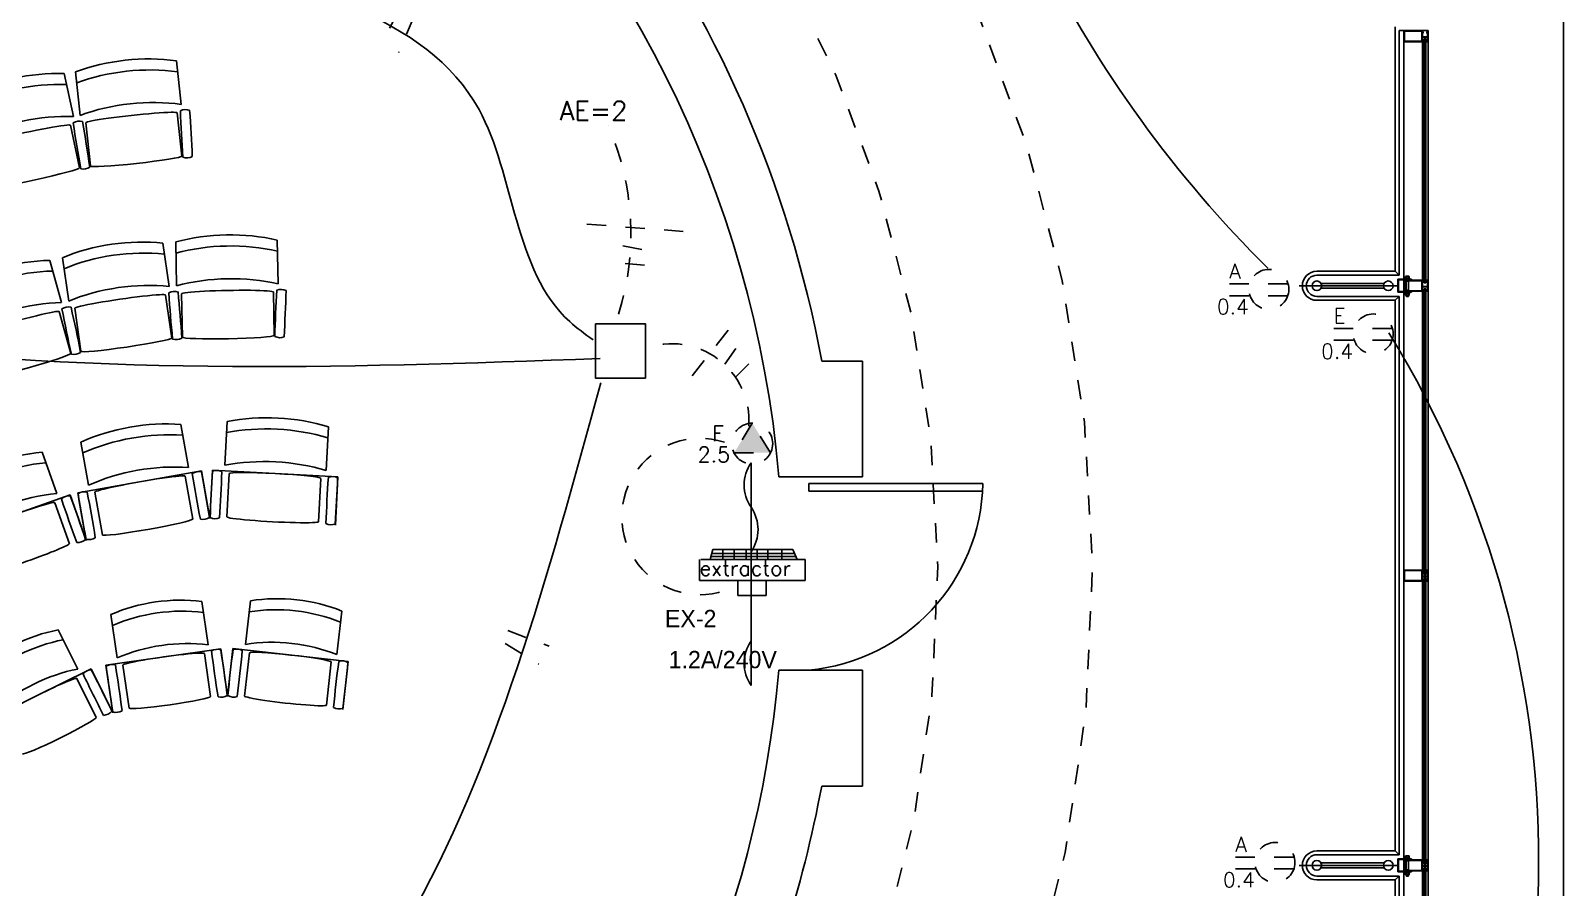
# Model space of a CAD drawing. Extents: x 622.2 to 679, y 643.6 to 685.6.
# Drawn here: x 641.46 to 649.39, y 662.3 to 666.74 of the extents above; entities that cross this region are included whole.
import ezdxf

# ---------------------------------------------------------------- set-up
doc = ezdxf.new("R2010")
doc.units = 0
doc.header["$LTSCALE"] = 0.5
doc.header["$MEASUREMENT"] = 0
doc.linetypes.add('HIDDEN', pattern=[0.375, 0.25, -0.125])
doc.linetypes.add('HIDDEN2', pattern=[0.1875, 0.125, -0.0625])
for name, color, linetype in [('ALUMBRADO', 6, 'CONTINUOUS'), ('butacas', 1, 'CONTINUOUS'), ('CONTROL', 5, 'CONTINUOUS'), ('paredes', 1, 'CONTINUOUS'), ('pisoplanta', 1, 'CONTINUOUS'), ('PROYECCIONES', 6, 'HIDDEN'), ('PUERTAS', 1, 'CONTINUOUS'), ('texturas', 6, 'CONTINUOUS'), ('TOMAS', 4, 'HIDDEN2'), ('UNIFILAR', 1, 'CONTINUOUS'), ('ventanas', 1, 'CONTINUOUS'), ('vidrio', 6, 'CONTINUOUS')]:
    doc.layers.add(name, color=color, linetype=linetype)
doc.styles.add('romans', font='romans.shx')

# ---------------------------------------------------------------- blocks, each defined once
blk = doc.blocks.new('apoymuro-cortina')
at = {"layer": 'vidrio', "color": 1, "linetype": 'Continuous'}
for p, q in [((0, 0), (-0.0989, 0)), ((0, -0.0574), (0, 0)), ((-0.125, -0.0006), (-0.125, -0.0568)), ((-0.1193, 0), (-0.1244, 0)), ((-0.1244, -0.0574), (-0.1193, -0.0574)), ((-0.122, -0.0096), (-0.122, -0.0032)), ((-0.122, -0.032), (-0.122, -0.0134)), ((-0.0962, -0.032), (-0.122, -0.032)), ((-0.122, -0.0348), (-0.0962, -0.0348)), ((-0.122, -0.044), (-0.122, -0.0348)), ((-0.122, -0.0542), (-0.122, -0.0478)), ((-0.1213, -0.0026), (-0.1199, -0.0026)), ((-0.1199, -0.0102), (-0.1213, -0.0102)), ((-0.1213, -0.0128), (-0.1193, -0.0128)), ((-0.1193, -0.0447), (-0.1213, -0.0447)), ((-0.1213, -0.0472), (-0.1199, -0.0472)), ((-0.1199, -0.0549), (-0.1213, -0.0549)), ((-0.1199, -0.0026), (-0.1199, -0.0038)), ((-0.1199, -0.0089), (-0.1199, -0.0102)), ((-0.1199, -0.0472), (-0.1199, -0.0485)), ((-0.1199, -0.0536), (-0.1199, -0.0549)), ((-0.1186, -0.0038), (-0.1186, -0.0006)), ((-0.1186, -0.0121), (-0.1186, -0.0089)), ((-0.1186, -0.0485), (-0.1186, -0.0453)), ((-0.1186, -0.0568), (-0.1186, -0.0536)), ((-0.0995, -0.0006), (-0.0995, -0.0038)), ((-0.0995, -0.0089), (-0.0995, -0.0121)), ((-0.0995, -0.0453), (-0.0995, -0.0485)), ((-0.0995, -0.0536), (-0.0995, -0.0568)), ((-0.0989, -0.0128), (-0.0968, -0.0128)), ((-0.0968, -0.0447), (-0.0989, -0.0447)), ((-0.0989, -0.0574), (-0.0938, -0.0574)), ((-0.0982, -0.0026), (-0.0968, -0.0026)), ((-0.0982, -0.0038), (-0.0982, -0.0026)), ((-0.0982, -0.0102), (-0.0982, -0.0089)), ((-0.0968, -0.0102), (-0.0982, -0.0102)), ((-0.0982, -0.0472), (-0.0968, -0.0472)), ((-0.0982, -0.0485), (-0.0982, -0.0472)), ((-0.0982, -0.0549), (-0.0982, -0.0536)), ((-0.0968, -0.0549), (-0.0982, -0.0549)), ((-0.0962, -0.0032), (-0.0962, -0.0096)), ((-0.0962, -0.0134), (-0.0962, -0.032)), ((-0.0962, -0.0348), (-0.0962, -0.044)), ((-0.0962, -0.0478), (-0.0962, -0.0542)), ((-0.0938, -0.0574), (0, -0.0574)), ((-0.0931, -0.0033), (-0.0931, -0.0541)), ((-0.0036, -0.0028), (-0.0926, -0.0028)), ((-0.0926, -0.0546), (-0.0036, -0.0546)), ((-0.0031, -0.0541), (-0.0031, -0.0033))]:
    blk.add_line(p, q, dxfattribs=at)
at = {"layer": 'vidrio', "linetype": 'Continuous'}
for p, q in [((-0.0397, 0.0015), (-0.0397, 0.0051)), ((-0.0397, 0.0051), (0.0307, 0.0051)), ((0.0272, 0.0015), (-0.0397, 0.0015)), ((-0.0318, 0.0056), (-0.0318, 0.0075)), ((-0.0318, 0.0075), (-0.0055, 0.0075)), ((-0.0055, 0.0056), (-0.0318, 0.0056)), ((-0.0087, 0.0103), (-0.0287, 0.0103)), ((-0.0287, 0.0103), (-0.0287, 0.0078)), ((-0.0287, 0.0078), (-0.0087, 0.0078)), ((-0.0283, 0.0111), (-0.0283, 0.0201)), ((-0.026, 0.0207), (-0.0113, 0.0207)), ((-0.0113, 0.0105), (-0.026, 0.0105)), ((-0.0237, 0.0201), (-0.0237, 0.0111)), ((-0.0145, 0.0208), (-0.0228, 0.0208)), ((-0.0137, 0.0111), (-0.0137, 0.0201)), ((-0.009, 0.0201), (-0.009, 0.0111)), ((-0.0087, 0.0078), (-0.0087, 0.0103)), ((-0.0055, 0.0075), (-0.0055, 0.0056)), ((0.0272, -0.0589), (0.0272, 0.0015)), ((0.0307, -0.0625), (0.0307, 0.0051)), ((-0.1052, -0.0438), (-0.1133, -0.0438)), ((-0.0397, -0.0589), (0.0272, -0.0589)), ((-0.0397, -0.0625), (-0.0397, -0.0589)), ((0.0307, -0.0625), (-0.0397, -0.0625)), ((-0.0318, -0.0631), (-0.0318, -0.065)), ((-0.0055, -0.0631), (-0.0318, -0.0631)), ((-0.0318, -0.065), (-0.0055, -0.065)), ((-0.0287, -0.0677), (-0.0287, -0.0652)), ((-0.0287, -0.0652), (-0.0087, -0.0652)), ((-0.0087, -0.0677), (-0.0287, -0.0677)), ((-0.0283, -0.0686), (-0.0283, -0.0775)), ((-0.0113, -0.068), (-0.026, -0.068)), ((-0.026, -0.0782), (-0.0113, -0.0782)), ((-0.0127, -0.0055), (-0.0248, -0.0055)), ((-0.0248, -0.0055), (-0.0248, -0.0516)), ((-0.0248, -0.0516), (-0.0127, -0.0516)), ((-0.0247, -0.083), (-0.0247, -0.0782)), ((-0.0127, -0.0792), (-0.0247, -0.0792)), ((-0.0237, -0.0775), (-0.0237, -0.0686)), ((-0.0145, -0.0783), (-0.0228, -0.0783)), ((-0.0137, -0.0686), (-0.0137, -0.0775)), ((-0.0127, -0.0516), (-0.0127, -0.0055)), ((-0.0127, -0.083), (-0.0127, -0.0782)), ((-0.009, -0.0775), (-0.009, -0.0686)), ((-0.0087, -0.0652), (-0.0087, -0.0677)), ((-0.0055, -0.065), (-0.0055, -0.0631)), ((-0.0127, -0.0811), (-0.0247, -0.0811)), ((-0.0247, -0.083), (-0.0237, -0.0839)), ((-0.0127, -0.083), (-0.0247, -0.083)), ((-0.0136, -0.0839), (-0.0237, -0.0839)), ((-0.0145, -0.0802), (-0.0228, -0.0802)), ((-0.0145, -0.0821), (-0.0228, -0.0821)), ((-0.0187, -0.0838), (-0.0187, -0.0839)), ((-0.0127, -0.083), (-0.0136, -0.0839))]:
    blk.add_line(p, q, dxfattribs=at)
at = {"layer": 'vidrio', "color": 1, "linetype": 'Continuous', "extrusion": (0, 0, -1)}
for centre, major_axis, start_param, end_param in [((-0.0989, -0.0006), (0.000451, -0.000451), 2.356194, 3.926991), ((-0.1244, -0.0006), (0.000451, -0.000451), 2.356194, 3.926991), ((-0.1244, -0.0568), (0.000451, 0.000451), 2.356194, 3.926991), ((-0.1213, -0.0032), (0.000451, -0.000451), 2.356194, 3.926991), ((-0.1213, -0.0096), (0.000451, 0.000451), 2.356194, 3.926991), ((-0.1213, -0.0134), (0.000451, -0.000451), 2.356194, 3.926991), ((-0.1213, -0.044), (0.000451, 0.000451), 2.356194, 3.926991), ((-0.1213, -0.0478), (0.000451, -0.000451), 2.356194, 3.926991), ((-0.1213, -0.0542), (0.000451, 0.000451), 2.356194, 3.926991), ((-0.1193, -0.0038), (0.000451, 0.000451), 2.356194, 3.926991), ((-0.1193, -0.0089), (0.000451, -0.000451), 2.356194, 3.926991), ((-0.1193, -0.0485), (0.000451, 0.000451), 2.356194, 3.926991), ((-0.1193, -0.0536), (0.000451, -0.000451), 2.356194, 3.926991), ((-0.1193, -0.0006), (0.000451, -0.000451), 3.926991, 5.497787), ((-0.1193, -0.0038), (0.000451, -0.000451), -0.785398, 0.785398), ((-0.1193, -0.0089), (0.000451, -0.000451), 3.926991, 5.497787), ((-0.1193, -0.0121), (0.000451, -0.000451), -0.785398, 0.785398), ((-0.1193, -0.0453), (0.000451, -0.000451), 3.926991, 5.497787), ((-0.1193, -0.0485), (0.000451, -0.000451), -0.785398, 0.785398), ((-0.1193, -0.0536), (0.000451, -0.000451), 3.926991, 5.497787), ((-0.1193, -0.0568), (0.000451, -0.000451), -0.785398, 0.785398), ((-0.0989, -0.0038), (0.000451, 0.000451), 2.356194, 3.926991), ((-0.0989, -0.0089), (0.000451, -0.000451), 2.356194, 3.926991), ((-0.0989, -0.0121), (0.000451, 0.000451), 2.356194, 3.926991), ((-0.0989, -0.0453), (0.000451, -0.000451), 2.356194, 3.926991), ((-0.0989, -0.0485), (0.000451, 0.000451), 2.356194, 3.926991), ((-0.0989, -0.0536), (0.000451, -0.000451), 2.356194, 3.926991), ((-0.0989, -0.0568), (0.000451, 0.000451), 2.356194, 3.926991), ((-0.0989, -0.0038), (0.000451, -0.000451), -0.785398, 0.785398), ((-0.0989, -0.0089), (0.000451, -0.000451), 3.926991, 5.497787), ((-0.0989, -0.0485), (0.000451, -0.000451), -0.785398, 0.785398), ((-0.0989, -0.0536), (0.000451, -0.000451), 3.926991, 5.497787), ((-0.0968, -0.0032), (0.000451, 0.000451), 5.497787, 7.068583), ((-0.0968, -0.0096), (0.000451, -0.000451), -0.785398, 0.785398), ((-0.0968, -0.0134), (0.000451, -0.000451), 3.926991, 5.497787), ((-0.0968, -0.044), (0.000451, -0.000451), -0.785398, 0.785398), ((-0.0968, -0.0478), (0.000451, 0.000451), 5.497787, 7.068583), ((-0.0926, -0.0033), (0.000361, 0.000361), 3.926991, 5.497787), ((-0.0926, -0.0541), (0.000361, 0.000361), 2.356194, 3.926991)]:
    blk.add_ellipse(centre, major_axis=major_axis, ratio=1, start_param=start_param, end_param=end_param, dxfattribs=at)
at = {"layer": 'vidrio', "linetype": 'Continuous', "extrusion": (0, 0, -1)}
for centre, major_axis, start_param, end_param in [((-0.026, 0.0161), (0.00325, -0.00325), 3.399063, 4.454918), ((-0.026, 0.0151), (0.00325, -0.00325), 0.257471, 1.313326), ((-0.0187, 0.0004), (0.0144, -0.0144), 3.678281, 4.175701), ((-0.0187, 0.0309), (0.0144, 0.0144), 2.107484, 2.604904), ((-0.0113, 0.0161), (0.00325, -0.00325), 3.399063, 4.454918), ((-0.0113, 0.0151), (0.00325, -0.00325), 0.257471, 1.313326), ((-0.026, -0.0726), (0.00325, 0.00325), 4.96986, 6.025715), ((-0.026, -0.0736), (0.00325, 0.00325), 1.828267, 2.884122), ((-0.0187, -0.0883), (0.0144, 0.0144), 5.249077, 5.746497), ((-0.0187, -0.0578), (0.0144, -0.0144), 0.536688, 1.034108), ((-0.0113, -0.0726), (0.00325, 0.00325), 4.96986, 6.025715), ((-0.0113, -0.0736), (0.00325, 0.00325), 1.828267, 2.884122)]:
    blk.add_ellipse(centre, major_axis=major_axis, ratio=1, start_param=start_param, end_param=end_param, dxfattribs=at)
at = {"layer": 'vidrio', "color": 5, "linetype": 'Continuous', "extrusion": (0, 0, -1)}
for centre, major_axis, start_param, end_param in [((-0.0036, -0.0033), (0.000361, -0.000361), 3.926991, 5.497787), ((-0.0036, -0.0541), (0.000361, 0.000361), 0.785398, 2.356194)]:
    blk.add_ellipse(centre, major_axis=major_axis, ratio=1, start_param=start_param, end_param=end_param, dxfattribs=at)
blk = doc.blocks.new('butacas')
at = {"layer": 'butacas'}
for p, q in [((2.6119, 2.6541), (2.6364, 2.4285)), ((2.0311, 2.5878), (2.0789, 2.366)), ((2.0896, 2.5973), (2.1141, 2.3717)), ((2.6159, 2.3848), (2.6402, 2.1611)), ((2.0631, 2.3204), (2.1105, 2.1005)), ((2.1678, 2.1098), (2.1435, 2.3334)), ((2.5418, 1.7108), (2.5746, 1.4863)), ((2.608, 1.7163), (2.6123, 1.4894)), ((3.1334, 1.7261), (3.1376, 1.4992)), ((1.957, 1.6212), (2.0177, 1.4026)), ((2.022, 1.6349), (2.0547, 1.4104)), ((2.5557, 1.4419), (2.5882, 1.2193)), ((2.6423, 1.2237), (2.6381, 1.4487)), ((3.1133, 1.4575), (3.1174, 1.2326)), ((2.0046, 1.3562), (2.0649, 1.1394)), ((2.118, 1.1506), (2.0855, 1.3733)), ((2.6351, 0.7723), (2.6747, 0.5489)), ((2.8733, 0.7869), (2.8614, 0.5603)), ((3.398, 0.7594), (3.3861, 0.5328)), ((2.1178, 0.6808), (2.1573, 0.4574)), ((1.9172, 0.628), (1.9929, 0.4141)), ((2.101, 0.4182), (2.741, 0.5314)), ((2.6571, 0.5039), (2.6963, 0.2823)), ((2.741, 0.5314), (2.7846, 0.2853)), ((2.7977, 0.5349), (2.7846, 0.2853)), ((2.7977, 0.5349), (3.4468, 0.5009)), ((2.8725, 0.2932), (2.8843, 0.5178)), ((3.3588, 0.4929), (3.347, 0.2683)), ((3.4468, 0.5009), (3.4337, 0.2512)), ((1.4483, 0.1911), (2.0612, 0.4077)), ((2.0612, 0.4077), (2.1445, 0.172)), ((2.101, 0.4182), (2.1445, 0.172)), ((2.2284, 0.1996), (2.1892, 0.4211)), ((1.9829, 0.3668), (2.0579, 0.1547)), ((2.7429, -0.1448), (2.7751, -0.3694)), ((2.9947, -0.141), (2.9693, -0.3664)), ((2.2724, -0.2122), (2.3045, -0.4368)), ((3.4671, -0.1941), (3.4418, -0.4195)), ((2.0006, -0.2914), (2.1014, -0.4946)), ((2.2469, -0.4741), (2.8409, -0.389)), ((2.8409, -0.389), (2.8763, -0.6365)), ((2.9042, -0.388), (2.8763, -0.6365)), ((2.9042, -0.388), (3.5005, -0.455)), ((2.2469, -0.4741), (2.2824, -0.7215)), ((2.3671, -0.6968), (2.3352, -0.474)), ((2.7561, -0.4138), (2.788, -0.6365)), ((2.9646, -0.6338), (2.9897, -0.4102)), ((3.4122, -0.4577), (3.3871, -0.6813)), ((3.5005, -0.455), (3.4726, -0.7035)), ((1.6325, -0.7593), (2.17, -0.4927)), ((2.0973, -0.5427), (2.1972, -0.7443)), ((2.17, -0.4927), (2.2811, -0.7167))]:
    blk.add_line(p, q, dxfattribs=at)
for centre, radius, start, end in [((2.6592, 2.3411), 0.0607, 69.98581, 116.46653), ((9.5835, 2.667), 6.9567, 182.2372, 184.21514), ((-4.2579, 1.8868), 6.9567, 2.2372, 4.21514), ((2.1107, 2.2814), 0.0607, 75.9451, 122.42582), ((8.9637, 3.3245), 6.9567, 188.19649, 190.17443), ((-4.7219, 1.1115), 6.9567, 8.19649, 10.17443), ((2.6664, 2.2128), 0.0607, 249.98581, 296.46653), ((2.1312, 2.1546), 0.0607, 255.9451, 302.42582), ((2.6007, 1.3998), 0.0607, 71.44592, 117.92664), ((9.5144, 1.9021), 6.9567, 183.69731, 185.67525), ((-4.3026, 0.7695), 6.9567, 3.69731, 5.67525), ((10.0745, 1.0373), 6.9567, 176.45952, 178.43746), ((3.1525, 1.4101), 0.0607, 64.20813, 110.68885), ((-3.7752, 1.6545), 6.9567, 356.45952, 358.43746), ((2.0545, 1.3201), 0.0607, 78.68371, 125.16443), ((8.8499, 2.6894), 6.9567, 190.9351, 192.91304), ((-4.7144, -0.175), 6.9567, 10.9351, 12.91304), ((2.6112, 1.2717), 0.0607, 251.44592, 297.92664), ((3.1468, 1.2817), 0.0607, 244.20813, 290.68885), ((2.081, 1.1944), 0.0607, 258.68371, 305.16443), ((2.727, 0.4673), 0.0607, 76.79074, 123.27146), ((9.5639, 1.6114), 6.9567, 189.04213, 191.02007), ((-4.0876, -0.8034), 6.9567, 9.04213, 11.02007), ((9.7383, 0.0456), 6.9567, 176.00738, 177.98533), ((2.8195, 0.473), 0.0607, 63.75599, 110.23672), ((-4.1061, 0.772), 6.9567, 356.00738, 357.98533), ((10.3374, 0.0141), 6.9567, 176.00738, 177.98533), ((3.4186, 0.4415), 0.0607, 63.75599, 110.23672), ((-3.5069, 0.7406), 6.9567, 356.00738, 357.98533), ((2.0578, 0.3422), 0.0607, 86.22956, 132.71028), ((-4.4561, -2.0289), 6.9567, 18.48095, 20.45889), ((2.1362, 0.3628), 0.0607, 76.79074, 123.27146), ((8.9731, 1.5069), 6.9567, 189.04213, 191.02007), ((-4.6784, -0.9079), 6.9567, 9.04213, 11.02007), ((8.6146, 2.592), 6.9567, 198.48095, 200.45889), ((2.7494, 0.3407), 0.0607, 256.79074, 303.27146), ((2.8127, 0.3446), 0.0607, 243.75599, 290.23672), ((3.4119, 0.3132), 0.0607, 243.75599, 290.23672), ((2.1007, 0.221), 0.0607, 266.22956, 312.71028), ((2.1585, 0.2362), 0.0607, 256.79074, 303.27146), ((2.8247, -0.4527), 0.0607, 74.91059, 121.39131), ((-4.0278, -1.4991), 6.9567, 7.16198, 9.13992), ((9.8034, -1.2891), 6.9567, 172.59921, 174.57716), ((2.9223, -0.4512), 0.0607, 60.34782, 106.82855), ((2.2803, -0.5306), 0.0607, 74.91059, 121.39131), ((-4.5723, -1.577), 6.9567, 7.16198, 9.13992), ((9.6955, 0.4665), 6.9567, 187.16198, 189.13992), ((-3.9732, 0.259), 6.9567, 352.59921, 354.57716), ((10.35, -1.3506), 6.9567, 172.59921, 174.57716), ((3.4688, -0.5126), 0.0607, 60.34782, 106.82855), ((-3.4267, 0.1976), 6.9567, 352.59921, 354.57716), ((2.1746, -0.5582), 0.0607, 93.13774, 139.61846), ((8.4132, 2.4639), 6.9567, 205.38913, 207.36707), ((-4.0068, -3.6955), 6.9567, 25.38913, 27.36707), ((9.1511, 0.3885), 6.9567, 187.16198, 189.13992), ((2.8429, -0.5799), 0.0607, 254.91059, 301.39131), ((2.9079, -0.5789), 0.0607, 240.34782, 286.82855), ((2.2317, -0.6734), 0.0607, 273.13774, 319.61846), ((2.2985, -0.6579), 0.0607, 254.91059, 301.39131), ((3.4545, -0.6403), 0.0607, 240.34782, 286.82855)]:
    blk.add_arc(centre, radius, start, end, dxfattribs=at)
for centre, major_axis, ratio, start_param, end_param in [((2.3841, 2.3185), (0.6192, 0.0673), 0.547021, 1.135438, 2.006154), ((2.3903, 2.2614), (0.6192, 0.0673), 0.547021, 1.135438, 2.006154), ((1.8394, 2.2305), (0.6089, 0.1313), 0.547021, 1.135438, 2.006154), ((1.8515, 2.1743), (0.6089, 0.1313), 0.547021, 1.135438, 2.006154), ((2.4087, 2.093), (0.6192, 0.0673), 0.547021, 1.135438, 2.006154), ((2.3797, 2.3591), (0.2362, 0.0257), 0.05261, 0, 3.141593), ((1.8872, 2.0087), (0.6089, 0.1313), 0.547021, 1.135438, 2.006154), ((1.8308, 2.2704), (0.2323, 0.0501), 0.05261, 0, 3.141593), ((2.404, 2.1355), (0.2362, 0.0257), 0.05261, 3.141593, 6.283185), ((1.8782, 2.0504), (0.2323, 0.0501), 0.05261, 3.141593, 6.283185), ((2.8765, 1.4123), (0.6228, 0.0116), 0.547021, 1.135438, 2.006154), ((2.3265, 1.3672), (0.6164, 0.09), 0.547021, 1.135438, 2.006154), ((2.3348, 1.3103), (0.6164, 0.09), 0.547021, 1.135438, 2.006154), ((2.8775, 1.3548), (0.6228, 0.0116), 0.547021, 1.135438, 2.006154), ((1.7866, 1.2532), (0.6001, 0.1669), 0.547021, 1.135438, 2.006154), ((1.8021, 1.1978), (0.6001, 0.1669), 0.547021, 1.135438, 2.006154), ((2.8807, 1.1854), (0.6228, 0.0116), 0.547021, 1.135438, 2.006154), ((2.3593, 1.1427), (0.6164, 0.09), 0.547021, 1.135438, 2.006154), ((2.3206, 1.4076), (0.2351, 0.0343), 0.05261, 0, 3.141593), ((2.8757, 1.4531), (0.2376, 0.0044), 0.05261, 0, 3.141593), ((1.8474, 1.0346), (0.6001, 0.1669), 0.547021, 1.135438, 2.006154), ((1.7757, 1.2925), (0.2289, 0.0637), 0.05261, 0, 3.141593), ((2.3531, 1.1849), (0.2351, 0.0343), 0.05261, 3.141593, 6.283185), ((2.8799, 1.2281), (0.2376, 0.0044), 0.05261, 3.141593, 6.283185), ((1.836, 1.0757), (0.2289, 0.0637), 0.05261, 3.141593, 6.283185), ((3.1194, 0.4646), (-0.622, 0.0326), 0.547021, 4.277031, 5.147747), ((2.4303, 0.4223), (0.6134, 0.1085), 0.547021, 1.135438, 2.006154), ((2.4403, 0.3657), (0.6134, 0.1085), 0.547021, 1.135438, 2.006154), ((3.1164, 0.4072), (-0.622, 0.0326), 0.547021, 4.277031, 5.147747), ((1.7725, 0.2491), (0.5873, 0.2076), 0.547021, 1.135438, 2.006154), ((1.7917, 0.1949), (0.5873, 0.2076), 0.547021, 1.135438, 2.006154), ((2.4698, 0.1989), (0.6134, 0.1085), 0.547021, 1.135438, 2.006154), ((3.1075, 0.2381), (-0.622, 0.0326), 0.547021, 4.277031, 5.147747), ((2.4232, 0.4625), (0.234, 0.0414), 0.05261, 0, 3.141593), ((3.1216, 0.5054), (-0.2373, 0.0125), 0.05261, 3.141593, 6.283185), ((1.8482, 0.0352), (0.5873, 0.2076), 0.547021, 1.135438, 2.006154), ((1.7589, 0.2876), (0.224, 0.0792), 0.05261, 0, 3.141593), ((2.4624, 0.241), (0.234, 0.0414), 0.05261, 3.141593, 6.283185), ((3.1098, 0.2807), (-0.2373, 0.0125), 0.05261, 0, 3.141593), ((1.8339, 0.0755), (0.224, 0.0792), 0.05261, 3.141593, 6.283185), ((2.5515, -0.4843), (0.5579, 0.0799), 0.604555, 1.135438, 2.006154), ((3.1964, -0.4745), (-0.5601, 0.0629), 0.604555, 4.277031, 5.147747), ((2.5596, -0.5412), (0.5579, 0.0799), 0.604555, 1.135438, 2.006154), ((3.19, -0.5317), (-0.5601, 0.0629), 0.604555, 4.277031, 5.147747), ((1.925, -0.6738), (0.5049, 0.2504), 0.604555, 1.135438, 2.006154), ((1.9505, -0.7253), (0.5049, 0.2504), 0.604555, 1.135438, 2.006154), ((2.5836, -0.7089), (0.5579, 0.0799), 0.604555, 1.135438, 2.006154), ((3.1711, -0.7), (-0.5601, 0.0629), 0.604555, 4.277031, 5.147747), ((2.5457, -0.4439), (0.2105, 0.0301), 0.058796, 0, 3.141593), ((3.201, -0.434), (-0.2113, 0.0237), 0.058796, 3.141593, 6.283185), ((2.0258, -0.877), (0.5049, 0.2504), 0.604555, 1.135438, 2.006154), ((1.9068, -0.6372), (0.1905, 0.0945), 0.058796, 0, 3.141593), ((3.1758, -0.6576), (-0.2113, 0.0237), 0.058796, 0, 3.141593), ((2.5776, -0.6666), (0.2105, 0.0301), 0.058796, 3.141593, 6.283185), ((2.0068, -0.8388), (0.1905, 0.0945), 0.058796, 3.141593, 6.283185)]:
    blk.add_ellipse(centre, major_axis=major_axis, ratio=ratio, start_param=start_param, end_param=end_param, dxfattribs=at)

msp = doc.modelspace()

# ---------------------------------------------------------------- linework, layer by layer
at = {"layer": 'CONTROL'}
msp.add_lwpolyline([(644.3848, 665.2194), (644.6434, 665.2194), (644.6434, 664.9382), (644.3848, 664.9382)], close=True, dxfattribs=at)
at = {"layer": 'paredes'}
for p, q in [((648.5411, 666.7365), (648.6911, 666.7365)), ((645.7661, 665.0261), (645.7661, 664.4261)), ((645.7661, 662.8261), (645.7661, 663.4261))]:
    msp.add_line(p, q, dxfattribs=at)
at = {"layer": 'paredes', "color": 6}
msp.add_line((648.6911, 666.7365), (648.6911, 657.8803), dxfattribs=at)
at = {"layer": 'paredes', "ltscale": 0.75}
for p, q in [((645.7661, 665.0261), (645.5548, 665.0261)), ((645.7661, 664.4261), (645.3339, 664.4261)), ((645.7661, 663.4261), (645.3339, 663.4261)), ((645.7661, 662.8261), (645.5548, 662.8261))]:
    msp.add_line(p, q, dxfattribs=at)
for radius, start, end in [(5.75, 4.98854, 175.01146), (6.05, 10.47568, 62.80541), (5.75, 280.01541, 355.01146), (6.05, 334.30389, 349.52432)]:
    msp.add_arc((639.6056, 663.9261), radius, start, end, dxfattribs=at)
at = {"layer": 'pisoplanta', "color": 6}
for p, q in [((648.5211, 666.7565), (648.5211, 665.4906)), ((648.5411, 666.7365), (648.5411, 665.4706)), ((648.1161, 665.4906), (648.5211, 665.4906)), ((648.1161, 665.4706), (648.5411, 665.4706)), ((648.5411, 665.4706), (648.5211, 665.4906)), ((648.1161, 665.3606), (648.5411, 665.3606)), ((648.1161, 665.3406), (648.5211, 665.3406)), ((648.5411, 665.3606), (648.5211, 665.3406)), ((648.5211, 662.4906), (648.5211, 665.3406)), ((648.5411, 662.4706), (648.5411, 665.3606)), ((648.1161, 662.4906), (648.5211, 662.4906)), ((648.1161, 662.4706), (648.5411, 662.4706)), ((648.5411, 662.4706), (648.5211, 662.4906)), ((648.1161, 662.3606), (648.5411, 662.3606)), ((648.1161, 662.3406), (648.5211, 662.3406)), ((648.5411, 662.3606), (648.5211, 662.3406)), ((648.5211, 662.3406), (648.5211, 659.4906)), ((648.5411, 662.3606), (648.5411, 659.4706))]:
    msp.add_line(p, q, dxfattribs=at)
for centre, radius in [((648.1161, 665.4156), 0.075), ((648.1161, 665.4156), 0.055), ((648.1161, 662.4156), 0.075), ((648.1161, 662.4156), 0.055)]:
    msp.add_arc(centre, radius, 90, 270, dxfattribs=at)
at = {"layer": 'PROYECCIONES', "ltscale": 0.8}
for radius, start in [(7.35, 270.37175), (6.55, 270.41716)]:
    msp.add_arc((639.6056, 663.9261), radius, start, 270, dxfattribs=at)
at = {"layer": 'PUERTAS', "ltscale": 0.1}
for p, q in [((645.1895, 663.3466), (645.1895, 664.4997)), ((645.4885, 664.3918), (646.3885, 664.3918)), ((645.4885, 664.3918), (645.4885, 664.3518)), ((645.4885, 664.3918), (645.4885, 664.3518)), ((645.4885, 664.3518), (646.3885, 664.3518))]:
    msp.add_line(p, q, dxfattribs=at)
at = {"layer": 'PUERTAS'}
for centre, start, end in [((645.3558, 664.3844), 145.2647, 214.7353), ((645.0232, 664.1538), 325.2647, 34.7353), ((645.3558, 663.4619), 145.2647, 214.7353)]:
    msp.add_arc(centre, 0.2024, start, end, dxfattribs=at)
at = {"layer": 'PUERTAS', "ltscale": 0.1}
msp.add_arc((645.3976, 664.413), 0.9911, 275.26111, 358.77742, dxfattribs=at)
at = {"layer": 'texturas', "color": 1}
msp.add_line((649.3911, 669.7776), (649.3911, 657.5903), dxfattribs=at)
at = {"layer": 'TOMAS'}
for p, q in [((643.3669, 666.8372), (643.273, 666.6631)), ((643.4473, 666.8105), (643.3669, 666.623)), ((644.839, 665.6969), (644.3163, 665.7371)), ((644.6245, 665.6032), (644.4905, 665.63)), ((644.638, 665.5228), (644.4771, 665.5362)), ((645.0706, 665.1855), (644.8695, 664.931)), ((645.1108, 665.0917), (645.017, 664.9578)), ((645.1778, 665.0114), (645.0572, 664.8908)), ((643.9174, 663.564), (644.0916, 663.4568)), ((643.9308, 663.631), (644.1452, 663.5506))]:
    msp.add_line(p, q, dxfattribs=at)
at = {"layer": 'TOMAS', "color": 4}
for p, q in [((647.9636, 665.4253), (647.645, 665.4253)), ((647.9636, 665.3645), (647.645, 665.3645)), ((645.1959, 664.7045), (645.1025, 664.5515)), ((645.2893, 664.5515), (645.1959, 664.7045)), ((645.1025, 664.5515), (645.2893, 664.5515)), ((647.9951, 662.4588), (647.6764, 662.4588)), ((647.9951, 662.398), (647.6764, 662.398))]:
    msp.add_line(p, q, dxfattribs=at)
at = {"layer": 'TOMAS', "color": 5}
for p, q in [((648.5031, 665.1947), (648.1844, 665.1947)), ((648.5031, 665.1339), (648.1844, 665.1339))]:
    msp.add_line(p, q, dxfattribs=at)
at = {"layer": 'TOMAS', "color": 4}
for centre, radius in [((647.868, 665.3973), 0.1031), ((645.1959, 664.5988), 0.1057), ((647.8995, 662.4308), 0.1031)]:
    msp.add_circle(centre, radius, dxfattribs=at)
at = {"layer": 'TOMAS', "color": 5}
msp.add_circle((648.4075, 665.1667), 0.1031, dxfattribs=at)
at = {"layer": 'TOMAS', "linetype": 'Continuous'}
msp.add_arc((652.2503, 669.9258), 6.2276, 188.20142, 225.19999, dxfattribs=at)
at = {"layer": 'TOMAS'}
for centre, radius, start, end in [((643.1719, 665.6856), 1.3959, 342.60718, 23.6701), ((644.7793, 664.7167), 0.3994, 356.15493, 110.1451), ((644.9256, 664.2214), 0.4047, 71.8863, 297.99928)]:
    msp.add_arc(centre, radius, start, end, dxfattribs=at)
at = {"layer": 'TOMAS', "color": 5, "linetype": 'Continuous'}
msp.add_arc((644.0663, 662.4422), 5.1967, 325.8047, 31.68168, dxfattribs=at)
at = {"layer": 'TOMAS', "linetype": 'Continuous'}
for points in [[(637.6038, 667.8953), (638.8234, 668.1096), (639.9224, 667.989), (642.2411, 667.1587), (643.7823, 666.3283), (644.2514, 665.2301), (644.372, 665.1364)], [(634.1824, 664.463), (634.7721, 664.1818), (637.2918, 665.1996), (640.3342, 665.1461), (644.4085, 665.0389)], [(639.7214, 659.0341), (639.8956, 659.6099), (639.9894, 660.1457), (641.3028, 660.5742), (644.4122, 664.9135)]]:
    msp.add_spline(points, degree=3, dxfattribs=at)
at = {"layer": 'TOMAS', "color": 4}
msp.add_solid([(645.1025, 664.5515), (645.1959, 664.7045), (645.2893, 664.5515)], dxfattribs=at)
at = {"layer": 'UNIFILAR'}
for p, q in [((644.9772, 663.9994), (644.9914, 664.0507)), ((644.9914, 664.0507), (645.4064, 664.0507)), ((645.0432, 664.0507), (645.0432, 663.9981)), ((645.1013, 664.0495), (645.1013, 663.9981)), ((645.1634, 664.0495), (645.1634, 664.0007)), ((645.2203, 664.0507), (645.2203, 663.9994)), ((645.2771, 664.0495), (645.2771, 663.9994)), ((645.3495, 664.0507), (645.3495, 664.0007)), ((645.4064, 664.0507), (645.4284, 663.9981)), ((644.9235, 663.8908), (644.9235, 663.9997)), ((644.929, 663.9997), (645.4687, 663.9997)), ((644.9824, 664.0148), (645.4194, 664.0148)), ((644.985, 664.0302), (645.4142, 664.0302)), ((645.4687, 663.9997), (645.4687, 663.8908)), ((645.4687, 663.8908), (644.9235, 663.8908)), ((645.1207, 663.8909), (645.1207, 663.8121)), ((645.2681, 663.8121), (645.2681, 663.8909)), ((645.1207, 663.8121), (645.2681, 663.8121))]:
    msp.add_line(p, q, dxfattribs=at)
at = {"layer": 'ventanas'}
msp.add_line((648.5661, 666.7365), (648.5661, 657.9321), dxfattribs=at)
at = {"layer": 'vidrio', "color": 1, "linetype": 'Continuous'}
for p, q in [((648.5661, 666.7365), (648.6649, 666.7365)), ((648.5661, 666.6791), (648.5661, 666.7365)), ((648.5691, 666.6824), (648.5691, 666.7331)), ((648.5696, 666.7337), (648.6587, 666.7337)), ((648.6592, 666.7331), (648.6592, 666.6824)), ((648.6623, 666.7333), (648.6623, 666.7269)), ((648.6643, 666.7339), (648.6629, 666.7339)), ((648.6643, 666.7326), (648.6643, 666.7339)), ((648.6656, 666.7358), (648.6656, 666.7326)), ((648.6847, 666.7326), (648.6847, 666.7358)), ((648.6853, 666.7365), (648.6904, 666.7365)), ((648.686, 666.7339), (648.686, 666.7326)), ((648.6874, 666.7339), (648.686, 666.7339)), ((648.688, 666.7269), (648.688, 666.7333)), ((648.6911, 666.7358), (648.6911, 666.6797)), ((648.6598, 666.6791), (648.5661, 666.6791)), ((648.6587, 666.6819), (648.5696, 666.6819)), ((648.6649, 666.6791), (648.6598, 666.6791)), ((648.6623, 666.7231), (648.6623, 666.7044)), ((648.6623, 666.7044), (648.688, 666.7044)), ((648.6623, 666.7016), (648.6623, 666.6924)), ((648.688, 666.7016), (648.6623, 666.7016)), ((648.6623, 666.6886), (648.6623, 666.6822)), ((648.6629, 666.7263), (648.6643, 666.7263)), ((648.6649, 666.7237), (648.6629, 666.7237)), ((648.6629, 666.6918), (648.6649, 666.6918)), ((648.6643, 666.6893), (648.6629, 666.6893)), ((648.6629, 666.6816), (648.6643, 666.6816)), ((648.6643, 666.7263), (648.6643, 666.7275)), ((648.6643, 666.688), (648.6643, 666.6893)), ((648.6643, 666.6816), (648.6643, 666.6829)), ((648.6656, 666.7275), (648.6656, 666.7243)), ((648.6656, 666.6912), (648.6656, 666.688)), ((648.6656, 666.6829), (648.6656, 666.6797)), ((648.6847, 666.7243), (648.6847, 666.7275)), ((648.6847, 666.688), (648.6847, 666.6912)), ((648.6847, 666.6797), (648.6847, 666.6829)), ((648.6874, 666.7237), (648.6853, 666.7237)), ((648.6853, 666.6918), (648.6874, 666.6918)), ((648.6904, 666.6791), (648.6853, 666.6791)), ((648.686, 666.7275), (648.686, 666.7263)), ((648.686, 666.7263), (648.6874, 666.7263)), ((648.686, 666.6893), (648.686, 666.688)), ((648.6874, 666.6893), (648.686, 666.6893)), ((648.686, 666.6829), (648.686, 666.6816)), ((648.686, 666.6816), (648.6874, 666.6816)), ((648.688, 666.7044), (648.688, 666.7231)), ((648.688, 666.6924), (648.688, 666.7016)), ((648.688, 666.6822), (648.688, 666.6886)), ((648.5661, 663.9444), (648.6649, 663.9444)), ((648.5661, 663.8869), (648.5661, 663.9444)), ((648.6598, 663.8869), (648.5661, 663.8869)), ((648.5691, 663.8903), (648.5691, 663.941)), ((648.5696, 663.9415), (648.6587, 663.9415)), ((648.6587, 663.8897), (648.5696, 663.8897)), ((648.6592, 663.941), (648.6592, 663.8903)), ((648.6649, 663.8869), (648.6598, 663.8869)), ((648.6623, 663.9412), (648.6623, 663.9348)), ((648.6623, 663.931), (648.6623, 663.9123)), ((648.6623, 663.9123), (648.688, 663.9123)), ((648.6623, 663.9095), (648.6623, 663.9003)), ((648.688, 663.9095), (648.6623, 663.9095)), ((648.6623, 663.8965), (648.6623, 663.8901)), ((648.6643, 663.9418), (648.6629, 663.9418)), ((648.6629, 663.9341), (648.6643, 663.9341)), ((648.6649, 663.9316), (648.6629, 663.9316)), ((648.6629, 663.8997), (648.6649, 663.8997)), ((648.6643, 663.8971), (648.6629, 663.8971)), ((648.6629, 663.8895), (648.6643, 663.8895)), ((648.6643, 663.9405), (648.6643, 663.9418)), ((648.6643, 663.9341), (648.6643, 663.9354)), ((648.6643, 663.8959), (648.6643, 663.8971)), ((648.6643, 663.8895), (648.6643, 663.8908)), ((648.6656, 663.9437), (648.6656, 663.9405)), ((648.6656, 663.9354), (648.6656, 663.9322)), ((648.6656, 663.8991), (648.6656, 663.8959)), ((648.6656, 663.8908), (648.6656, 663.8876)), ((648.6847, 663.9405), (648.6847, 663.9437)), ((648.6847, 663.9322), (648.6847, 663.9354)), ((648.6847, 663.8959), (648.6847, 663.8991)), ((648.6847, 663.8876), (648.6847, 663.8908)), ((648.6853, 663.9444), (648.6904, 663.9444)), ((648.6874, 663.9316), (648.6853, 663.9316)), ((648.6853, 663.8997), (648.6874, 663.8997)), ((648.6904, 663.8869), (648.6853, 663.8869)), ((648.686, 663.9418), (648.686, 663.9405)), ((648.6874, 663.9418), (648.686, 663.9418)), ((648.686, 663.9354), (648.686, 663.9341)), ((648.686, 663.9341), (648.6874, 663.9341)), ((648.686, 663.8971), (648.686, 663.8959)), ((648.6874, 663.8971), (648.686, 663.8971)), ((648.686, 663.8908), (648.686, 663.8895)), ((648.686, 663.8895), (648.6874, 663.8895)), ((648.688, 663.9348), (648.688, 663.9412)), ((648.688, 663.9123), (648.688, 663.931)), ((648.688, 663.9003), (648.688, 663.9095)), ((648.688, 663.8901), (648.688, 663.8965)), ((648.6911, 663.9437), (648.6911, 663.8876))]:
    msp.add_line(p, q, dxfattribs=at)
at = {"layer": 'vidrio', "linetype": 'Continuous'}
for p, q in [((648.662, 665.4444), (648.6624, 666.6791)), ((648.6713, 665.4307), (648.6713, 666.6927)), ((648.6713, 666.6927), (648.6794, 666.6927)), ((648.6754, 665.4307), (648.6754, 666.6927)), ((648.6794, 665.4307), (648.6794, 666.6927)), ((648.662, 665.3869), (648.662, 663.9444)), ((648.6713, 665.4006), (648.6713, 663.9216)), ((648.6754, 665.4006), (648.6754, 663.9216)), ((648.6794, 665.4006), (648.6794, 663.9216)), ((648.662, 663.8869), (648.662, 662.4444)), ((648.6713, 663.9006), (648.6713, 662.4216)), ((648.6713, 663.9006), (648.6794, 663.9006)), ((648.6754, 663.9006), (648.6754, 662.4216)), ((648.6794, 663.9006), (648.6794, 662.4216)), ((648.662, 662.3869), (648.662, 660.9444)), ((648.6713, 662.4006), (648.6713, 660.9216)), ((648.6754, 662.4006), (648.6754, 660.9216)), ((648.6794, 662.4006), (648.6794, 660.9216))]:
    msp.add_line(p, q, dxfattribs=at)
at = {"layer": 'vidrio', "color": 6}
for p, q in [((648.5353, 665.4156), (648.0248, 665.4156)), ((648.6794, 665.4307), (648.6713, 665.4307)), ((648.6794, 663.9216), (648.6713, 663.9216)), ((648.5353, 662.4156), (648.0248, 662.4156)), ((648.6794, 662.4216), (648.6713, 662.4216))]:
    msp.add_line(p, q, dxfattribs=at)
at = {"layer": 'vidrio', "color": 1}
for p, q in [((648.4637, 665.4281), (648.1377, 665.4281)), ((648.4637, 665.4031), (648.1377, 665.4031)), ((648.4637, 662.4281), (648.1377, 662.4281)), ((648.4637, 662.4031), (648.1377, 662.4031))]:
    msp.add_line(p, q, dxfattribs=at)
for centre in [(648.1161, 665.4156), (648.4853, 665.4156), (648.1161, 662.4156), (648.4853, 662.4156)]:
    msp.add_circle(centre, 0.025, dxfattribs=at)
at = {"layer": 'vidrio', "color": 5, "linetype": 'Continuous'}
for centre, major_axis, start_param, end_param in [((648.5696, 666.7331), (-0.000361, -0.000361), 3.926991, 5.497787), ((648.5696, 666.6824), (-0.000361, 0.000361), 0.785398, 2.356194)]:
    msp.add_ellipse(centre, major_axis=major_axis, ratio=1, start_param=start_param, end_param=end_param, dxfattribs=at)
at = {"layer": 'vidrio', "color": 1, "linetype": 'Continuous'}
for centre, major_axis, start_param, end_param in [((648.6587, 666.7331), (-0.000361, 0.000361), 3.926991, 5.497787), ((648.6629, 666.7333), (-0.000451, 0.000451), 5.497787, 7.068583), ((648.6649, 666.7326), (-0.000451, -0.000451), -0.785398, 0.785398), ((648.6649, 666.7358), (-0.000451, -0.000451), 2.356194, 3.926991), ((648.6649, 666.7326), (-0.000451, 0.000451), 2.356194, 3.926991), ((648.6853, 666.7358), (-0.000451, -0.000451), 3.926991, 5.497787), ((648.6853, 666.7326), (-0.000451, -0.000451), -0.785398, 0.785398), ((648.6853, 666.7326), (-0.000451, 0.000451), 2.356194, 3.926991), ((648.6874, 666.7333), (-0.000451, -0.000451), 2.356194, 3.926991), ((648.6904, 666.7358), (-0.000451, -0.000451), 2.356194, 3.926991), ((648.6587, 666.6824), (-0.000361, 0.000361), 2.356194, 3.926991), ((648.6629, 666.7269), (-0.000451, -0.000451), -0.785398, 0.785398), ((648.6629, 666.7231), (-0.000451, -0.000451), 3.926991, 5.497787), ((648.6629, 666.6924), (-0.000451, -0.000451), -0.785398, 0.785398), ((648.6629, 666.6886), (-0.000451, 0.000451), 5.497787, 7.068583), ((648.6649, 666.7275), (-0.000451, -0.000451), 3.926991, 5.497787), ((648.6649, 666.688), (-0.000451, -0.000451), -0.785398, 0.785398), ((648.6649, 666.6829), (-0.000451, -0.000451), 3.926991, 5.497787), ((648.6649, 666.7275), (-0.000451, -0.000451), 2.356194, 3.926991), ((648.6649, 666.7243), (-0.000451, 0.000451), 2.356194, 3.926991), ((648.6649, 666.6912), (-0.000451, -0.000451), 2.356194, 3.926991), ((648.6649, 666.688), (-0.000451, 0.000451), 2.356194, 3.926991), ((648.6649, 666.6829), (-0.000451, -0.000451), 2.356194, 3.926991), ((648.6649, 666.6797), (-0.000451, 0.000451), 2.356194, 3.926991), ((648.6853, 666.7275), (-0.000451, -0.000451), 3.926991, 5.497787), ((648.6853, 666.7243), (-0.000451, -0.000451), -0.785398, 0.785398), ((648.6853, 666.6912), (-0.000451, -0.000451), 3.926991, 5.497787), ((648.6853, 666.688), (-0.000451, -0.000451), -0.785398, 0.785398), ((648.6853, 666.6829), (-0.000451, -0.000451), 3.926991, 5.497787), ((648.6853, 666.6797), (-0.000451, -0.000451), -0.785398, 0.785398), ((648.6853, 666.7275), (-0.000451, -0.000451), 2.356194, 3.926991), ((648.6853, 666.688), (-0.000451, 0.000451), 2.356194, 3.926991), ((648.6853, 666.6829), (-0.000451, -0.000451), 2.356194, 3.926991), ((648.6874, 666.7269), (-0.000451, 0.000451), 2.356194, 3.926991), ((648.6874, 666.7231), (-0.000451, -0.000451), 2.356194, 3.926991), ((648.6874, 666.6924), (-0.000451, 0.000451), 2.356194, 3.926991), ((648.6874, 666.6886), (-0.000451, -0.000451), 2.356194, 3.926991), ((648.6874, 666.6822), (-0.000451, 0.000451), 2.356194, 3.926991), ((648.6904, 666.6797), (-0.000451, 0.000451), 2.356194, 3.926991), ((648.6587, 663.941), (-0.000361, 0.000361), 3.926991, 5.497787), ((648.6587, 663.8903), (-0.000361, 0.000361), 2.356194, 3.926991), ((648.6629, 663.9412), (-0.000451, 0.000451), 5.497787, 7.068583), ((648.6629, 663.9348), (-0.000451, -0.000451), -0.785398, 0.785398), ((648.6629, 663.931), (-0.000451, -0.000451), 3.926991, 5.497787), ((648.6629, 663.9003), (-0.000451, -0.000451), -0.785398, 0.785398), ((648.6629, 663.8965), (-0.000451, 0.000451), 5.497787, 7.068583), ((648.6649, 663.9405), (-0.000451, -0.000451), -0.785398, 0.785398), ((648.6649, 663.9354), (-0.000451, -0.000451), 3.926991, 5.497787), ((648.6649, 663.8959), (-0.000451, -0.000451), -0.785398, 0.785398), ((648.6649, 663.8908), (-0.000451, -0.000451), 3.926991, 5.497787), ((648.6649, 663.9437), (-0.000451, -0.000451), 2.356194, 3.926991), ((648.6649, 663.9405), (-0.000451, 0.000451), 2.356194, 3.926991), ((648.6649, 663.9354), (-0.000451, -0.000451), 2.356194, 3.926991), ((648.6649, 663.9322), (-0.000451, 0.000451), 2.356194, 3.926991), ((648.6649, 663.8991), (-0.000451, -0.000451), 2.356194, 3.926991), ((648.6649, 663.8959), (-0.000451, 0.000451), 2.356194, 3.926991), ((648.6649, 663.8908), (-0.000451, -0.000451), 2.356194, 3.926991), ((648.6649, 663.8876), (-0.000451, 0.000451), 2.356194, 3.926991), ((648.6853, 663.9437), (-0.000451, -0.000451), 3.926991, 5.497787), ((648.6853, 663.9405), (-0.000451, -0.000451), -0.785398, 0.785398), ((648.6853, 663.9354), (-0.000451, -0.000451), 3.926991, 5.497787), ((648.6853, 663.9322), (-0.000451, -0.000451), -0.785398, 0.785398), ((648.6853, 663.8991), (-0.000451, -0.000451), 3.926991, 5.497787), ((648.6853, 663.8959), (-0.000451, -0.000451), -0.785398, 0.785398), ((648.6853, 663.8908), (-0.000451, -0.000451), 3.926991, 5.497787), ((648.6853, 663.8876), (-0.000451, -0.000451), -0.785398, 0.785398), ((648.6853, 663.9405), (-0.000451, 0.000451), 2.356194, 3.926991), ((648.6853, 663.9354), (-0.000451, -0.000451), 2.356194, 3.926991), ((648.6853, 663.8959), (-0.000451, 0.000451), 2.356194, 3.926991), ((648.6853, 663.8908), (-0.000451, -0.000451), 2.356194, 3.926991), ((648.6874, 663.9412), (-0.000451, -0.000451), 2.356194, 3.926991), ((648.6874, 663.9348), (-0.000451, 0.000451), 2.356194, 3.926991), ((648.6874, 663.931), (-0.000451, -0.000451), 2.356194, 3.926991), ((648.6874, 663.9003), (-0.000451, 0.000451), 2.356194, 3.926991), ((648.6874, 663.8965), (-0.000451, -0.000451), 2.356194, 3.926991), ((648.6874, 663.8901), (-0.000451, 0.000451), 2.356194, 3.926991), ((648.6904, 663.9437), (-0.000451, -0.000451), 2.356194, 3.926991), ((648.6904, 663.8876), (-0.000451, 0.000451), 2.356194, 3.926991)]:
    msp.add_ellipse(centre, major_axis=major_axis, ratio=1, start_param=start_param, end_param=end_param, dxfattribs=at)

# ---------------------------------------------------------------- block references
at = {"layer": 'paredes', "color": 6, "xscale": -1}
for p in [(648.5661, 665.4444), (648.5661, 662.4444)]:
    msp.add_blockref('apoymuro-cortina', p, dxfattribs=at)
at = {"layer": 'PUERTAS'}
msp.add_blockref('butacas', (639.6056, 663.9261), dxfattribs=at)

# ---------------------------------------------------------------- texts
at = {"layer": 'ALUMBRADO', "color": 3, "style": 'romans'}
msp.add_text('AE=2', height=0.09865, dxfattribs=at).set_placement((644.1992, 666.2723))
at = {"layer": 'TOMAS', "color": 3, "style": 'romans'}
for s, height, p in [('A', 0.077, (647.6627, 665.4529)), ('0.4', 0.07702, (647.5987, 665.2688)), ('E', 0.077, (648.2021, 665.2224)), ('0.4', 0.07702, (648.1381, 665.0382)), ('F', 0.0789, (644.9884, 664.6116)), ('2.5', 0.07892, (644.9127, 664.5029)), ('A', 0.077, (647.6942, 662.4865)), ('0.4', 0.07702, (647.6301, 662.3023))]:
    msp.add_text(s, height=height, dxfattribs=at).set_placement(p)
at = {"layer": 'UNIFILAR', "style": 'romans'}
msp.add_text('extractor', height=0.0782, dxfattribs=at).set_placement((644.9232, 663.9148))
at = {"layer": 'UNIFILAR', "color": 3}
for s, p in [('EX-2', (644.7438, 663.6486)), ('1.2A/240V', (644.7632, 663.436))]:
    msp.add_text(s, height=0.08967, dxfattribs=at).set_placement(p)

doc.saveas('drawing.dxf')
